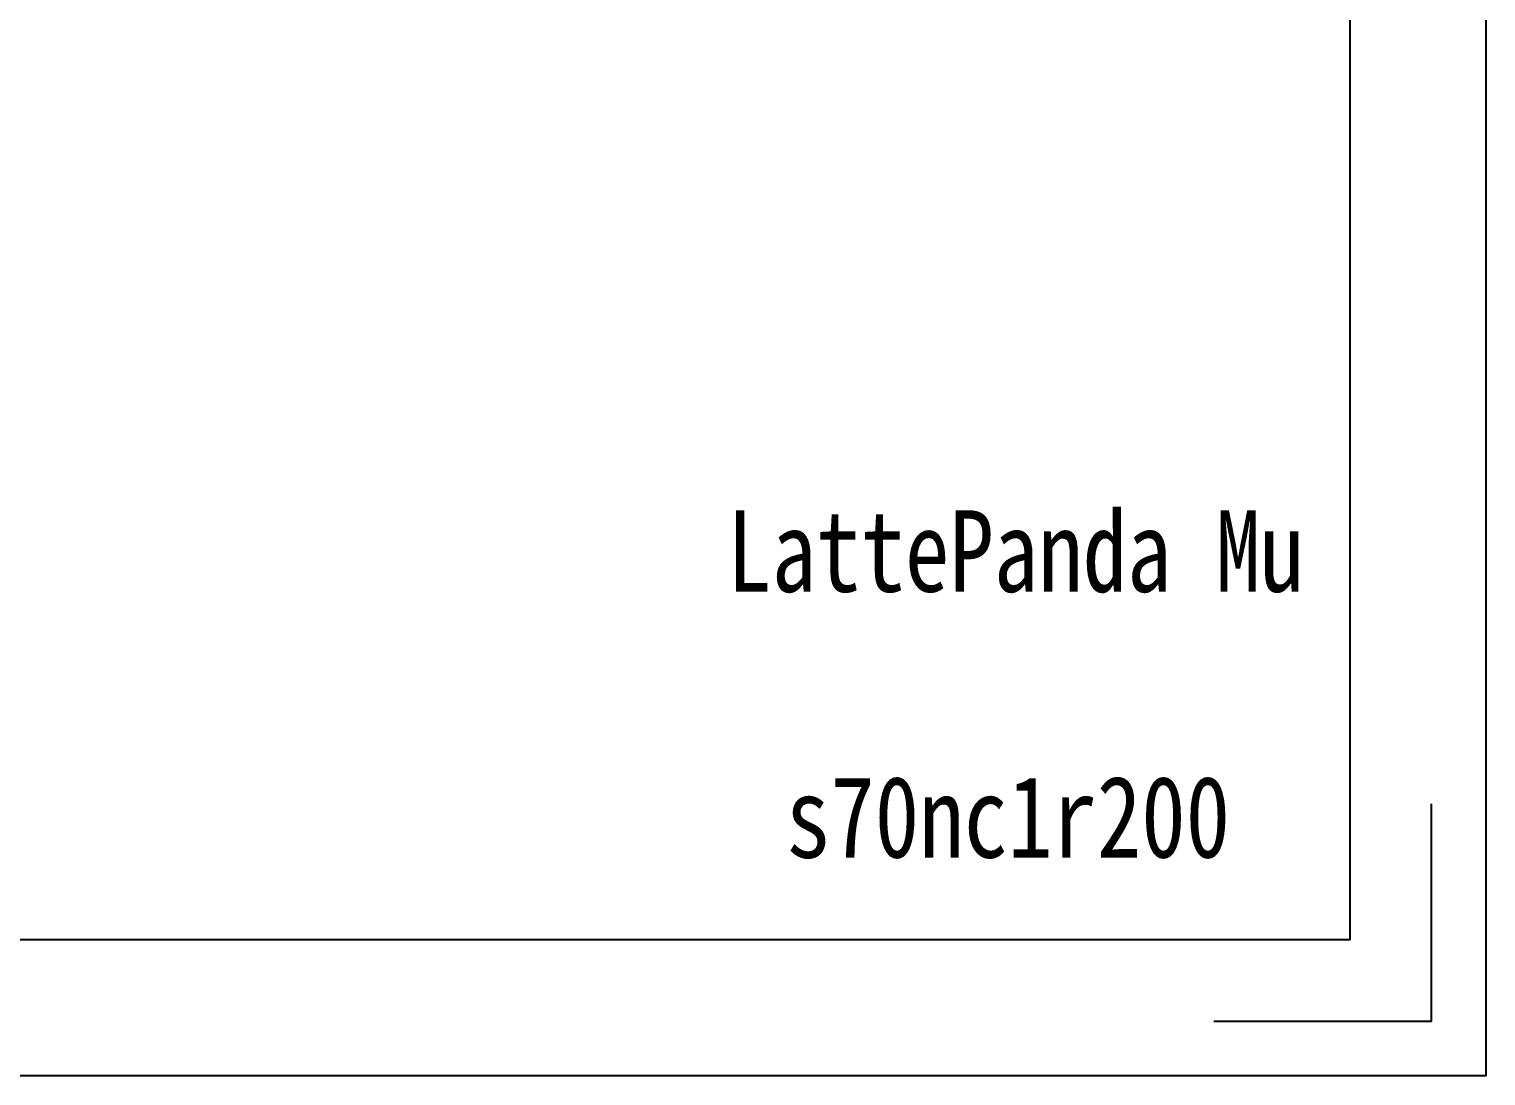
# Model space of a CAD drawing. Header units: millimetres. Extents: x 33 to 453, y 25 to 322.
# Drawn here: x 346.2 to 453.3, y 25.5 to 102.4 of the extents above; entities that cross this region are included whole.
import ezdxf

# ---------------------------------------------------------------- set-up
doc = ezdxf.new("R2010")
doc.units = ezdxf.units.MM
doc.layers.add('图框', color=7, linetype='Continuous')
doc.styles.add('陈杰（2）', font='gbenor.shx', dxfattribs={"width": 0.8, "height": 5, "bigfont": 'gbcbig.shx'})

msp = doc.modelspace()

# ---------------------------------------------------------------- linework, layer by layer
at = {"layer": '图框'}
for q in [(449.282, 45.497), (433.282, 29.497)]:
    msp.add_line((449.282, 29.497), q, dxfattribs=at)
for points in [[(33.282, 322.497), (453.282, 322.497), (453.282, 25.497), (33.282, 25.497)], [(43.282, 312.497), (443.282, 312.497), (443.282, 35.497), (43.282, 35.497)]]:
    msp.add_lwpolyline(points, close=True, dxfattribs=at)

# ---------------------------------------------------------------- texts
at = {"layer": '图框', "char_height": 6, "width": 93.01929, "attachment_point": 1, "style": '陈杰（2）'}
for s, insert in [('{\\fSimSun|b0|i0|c134|p2;LattePanda Mu}', (397.515, 67.073)), ('{\\fSimSun|b0|i0|c134|p2;s70nc1r200}', (401.824, 47.537))]:
    msp.add_mtext(s, dxfattribs=dict(at, insert=insert))

doc.saveas('drawing.dxf')
